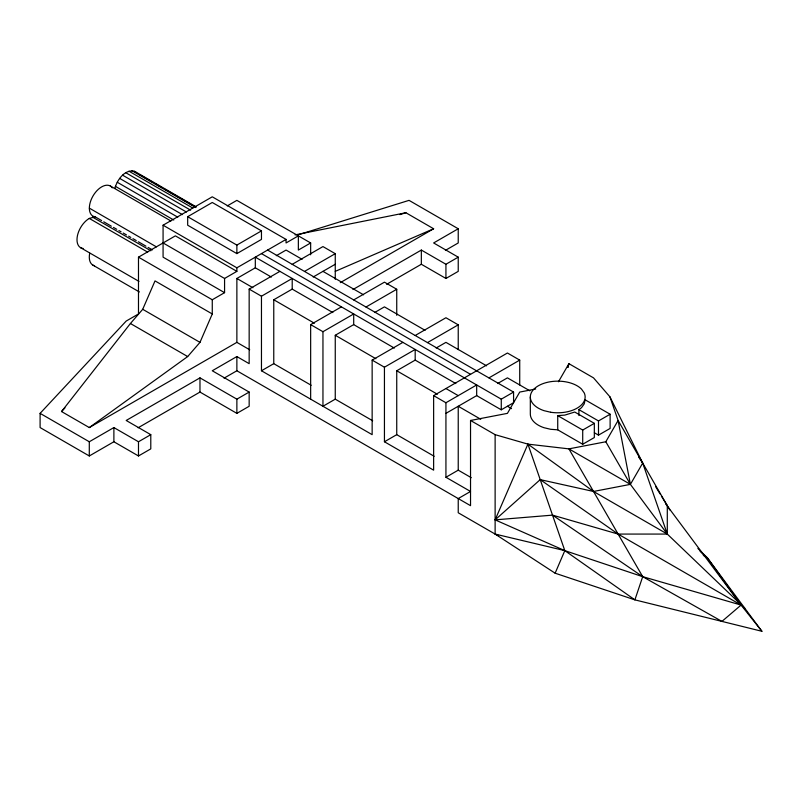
<?xml version="1.0" encoding="UTF-8"?>
<svg xmlns="http://www.w3.org/2000/svg" width="802" height="802" viewBox="0 0 802 802"><rect width="100%" height="100%" fill="white"/><g stroke="black" fill="none" stroke-linecap="round" stroke-linejoin="round"><path stroke-width="1.2" d="M568.016 367.296L568.909 363.667L593.51 377.862L609.911 396.8L642.703 463.065L667.294 534.072L744.777 608.217M114.836 188.38C117.172 179.999 124.651 168.951 134.606 171.317L196.229 206.896M567.886 367.216L568.909 363.667L558.463 381.772M697.88 548.408L707.464 557.961L761.9 631.284L634.893 599.866L555.134 573.199L564.819 550.633L527.917 444.128L495.125 434.664L470.533 420.469L470.533 505.671L236.871 370.765L224.039 378.173M142.716 309.301L155.017 280.9L212.269 313.963L199.979 342.364L187.678 356.559L89.293 427.566L61.543 411.546L130.415 323.507L142.716 309.301L199.979 342.364M609.911 396.8L618.101 420.469L605.811 441.762L568.909 448.869L527.917 444.128L495.125 519.866L564.819 550.633L642.703 576.668L741.088 605.069L761.9 631.284M138.124 427.777L199.979 392.068L236.871 413.361L249.161 406.263L249.161 392.068L236.871 399.165L199.979 377.862L126.185 420.469L150.786 434.664L150.786 448.869L138.485 455.967L113.884 441.762L89.293 455.967L40.1 427.566L40.1 413.361L126.185 321.061L138.485 313.963L138.485 257.161L175.377 235.858L236.871 271.357L236.871 267.808L163.077 225.212L163.077 257.161L224.57 292.66L224.57 278.464L163.077 242.956M61.543 411.546L64.952 407.897M661.419 496.097L667.294 505.671L667.294 534.072L593.51 491.466L540.217 479.636L495.125 519.866L552.518 515.135L618.101 534.072L741.088 605.069L721.94 621.4L642.703 576.668L552.518 515.135M578.914 415.556L578.914 409.642L581.47 407.717L584.207 403.907L585.139 399.807L610.121 414.233L610.121 428.428L598.492 435.145L594.372 432.759M455.827 383.577L415.185 360.108L415.185 349.461L384.439 367.216L384.439 441.762L433.631 470.162L433.631 395.637L507.425 353.01L519.726 360.108L519.726 384.96M433.631 395.637L445.932 402.744L476.679 384.96L476.679 395.617L445.932 413.361M163.077 225.212L212.269 196.811L286.063 239.407L286.063 242.956L298.354 235.858L298.354 250.064L310.655 242.956L310.655 254.795M187.678 216.69L212.269 202.485L261.462 230.886L261.462 239.407L236.871 253.612L187.678 225.212L187.678 216.69L236.871 245.091L261.462 230.886M227.247 205.913L236.871 200.36L310.655 242.956M236.871 267.808L286.063 239.407M224.57 278.464L236.871 271.357M89.293 427.566L236.871 342.364L236.871 278.464L255.317 267.808L271.357 277.071M276.289 255.698L286.063 250.064L302.103 259.317M138.485 257.161L212.269 299.758L224.57 292.66M249.161 392.068L212.269 370.765L236.871 356.559L249.161 363.667L249.161 289.111L279.908 271.357M267.617 250.064L292.209 264.329L322.955 246.575L335.256 253.673L335.256 279.296M249.161 289.111L261.462 296.209L292.209 278.464L292.209 289.111L332.85 312.569M292.209 264.329L304.509 271.427L335.256 253.673M311.186 385.271L273.763 363.667L273.763 299.758L292.209 289.111M313.191 277.001L335.256 264.259M340.319 282.635L433.631 228.76L405.892 212.741L295.046 234.896M40.1 413.361L89.293 441.762L113.884 427.566L138.485 441.762L150.786 434.664M352.97 289.532L421.341 250.064L445.932 264.259L458.233 257.161L458.233 271.367L445.932 278.464L421.341 264.259L386.614 284.309M445.401 250.374L458.233 242.966L458.233 228.76L433.631 242.956L458.233 257.161M310.655 399.165L310.655 324.609L341.401 306.865M304.509 271.427L353.702 299.918L384.439 282.164L396.739 289.261L396.739 315.306M310.655 324.609L322.955 331.707L353.702 313.963L353.702 324.609L394.333 348.078M353.702 299.918L365.993 307.016L396.739 289.261M261.462 296.209L261.462 370.765L273.763 363.667M372.679 420.769L335.256 399.165L335.256 335.266L353.702 324.609M374.674 312.499L384.439 306.865L425.08 330.324M261.462 370.765L372.148 434.664L372.148 360.108L402.895 342.364M365.993 307.016L415.185 335.497L445.932 317.742L458.233 324.84L458.233 349.622M415.185 335.497L427.486 342.594L458.233 324.84M335.256 399.165L322.955 406.263L322.955 331.707M434.173 456.278L396.739 434.664L396.739 370.765L415.185 360.108M436.168 347.998L445.932 342.364L486.573 365.822M488.979 377.862L519.726 360.108M384.439 441.762L396.739 434.664M497.661 383.506L507.425 377.862L529.881 390.825M255.317 267.808L255.317 257.161L501.27 399.165L513.571 392.068L513.571 402.714L501.27 409.812L476.679 395.617M445.932 402.744L445.932 477.27L458.233 470.162L471.255 477.681M557.731 429.832L557.731 415.626L582.713 430.052L594.332 423.346L594.332 437.541L582.713 444.248L557.731 429.832L550.643 429.291L544.027 427.717A27.408 15.819 0 0 1 530.322 414.012L530.322 396.97M578.914 409.642L598.492 420.94L610.121 414.233M335.256 271.357L433.631 228.76M83.147 248.47A17.393 10.045 -60 0 1 77.413 235.808A17.393 10.045 -60 0 1 89.293 218.425L95.127 216.811L101.613 220.55M299.276 234.485L409.04 200.36L458.233 228.76M399.917 214.605L405.892 212.741M535.706 388.99L519.726 392.068L507.425 413.361L470.533 420.469M557.731 415.626L564.829 415.095L574.763 412.038L594.332 423.346M445.932 477.27L470.533 491.466L458.233 498.563L458.233 512.769L495.125 534.072L564.819 550.633L634.893 599.866L642.703 576.668L568.909 448.869L630.402 484.368L667.294 534.072L618.101 534.072L540.217 479.636M95.127 216.811L92.932 216.129A17.393 10.045 -60 0 1 94.185 194.104A17.393 10.045 -60 0 1 112.31 187.848M495.125 434.664L495.125 534.072L498.533 535.576M427.486 342.594L513.571 392.068M322.955 271.357L363.587 294.825M139.909 174.846L152.881 182.335M155.047 183.588L162.616 187.949M164.771 189.202L195.046 206.675M131.969 170.716L195.758 207.538M128.952 171.187L192.741 208.009M125.754 172.711L190.625 210.154M261.462 253.612L470.533 374.313M122.596 175.177L186.385 211.999M119.688 178.415L182.395 214.625M507.425 406.263L511.526 408.629M117.222 182.224L177.773 217.172M115.378 186.325L173.763 220.029M110.365 186.024L170.906 220.981M445.932 388.539L458.233 395.637M236.871 278.464L252.911 287.717M273.763 299.758L314.394 323.226M335.256 335.266L375.887 358.725M396.739 370.765L437.381 394.223M480.749 419.266L458.233 406.263L458.233 470.162M372.148 360.108L384.439 367.216M89.353 208.139L156.38 246.846M103.769 221.803L111.338 226.174M113.503 227.417L116.741 229.292M118.907 230.545L121.072 231.788M123.237 233.041L126.475 234.916M128.641 236.159L130.796 237.412M132.962 238.655L136.21 240.53M138.365 241.773L145.934 246.144M148.099 247.397L152.42 249.893M92.471 217.071L150.856 250.775M89.293 218.425L147.678 252.129M80.591 247.688L138.977 281.392M236.871 342.364L249.703 349.772M92.892 265.121L139.388 291.968M130.415 323.507L187.678 356.559M703.314 555.375L707.464 557.961L741.088 605.069L737.81 601.279M495.125 534.072L555.134 573.199M527.917 444.128L593.51 491.466L630.402 484.368L642.703 463.065L638.603 456.909M134.606 171.317L136.661 172.971M700.116 551.335L707.464 557.961M665.66 503.776L741.088 605.069M655.535 486.523L660.106 493.972M669.76 509.932L618.101 420.469L630.402 484.368L605.811 441.762M598.492 420.94L598.492 435.145M582.713 430.052L582.713 444.248M501.27 399.165L501.27 409.812M445.932 264.259L445.932 278.464M421.341 250.064L421.341 264.259M236.871 245.091L236.871 253.612M236.871 356.559L236.871 370.765M236.871 399.165L236.871 413.361M212.269 299.758L212.269 313.963M199.979 377.862L199.979 392.068M138.485 441.762L138.485 455.967M113.884 427.566L113.884 441.762M89.293 441.762L89.293 455.967M94.536 265.763A17.393 10.045 -60 0 1 89.714 253.242M550.643 412.248L544.027 410.674A27.408 15.819 0 0 1 538.353 385.782A27.408 15.819 0 0 1 581.47 389.06L584.207 392.87A27.408 15.819 0 0 1 550.643 412.248"/></g></svg>
